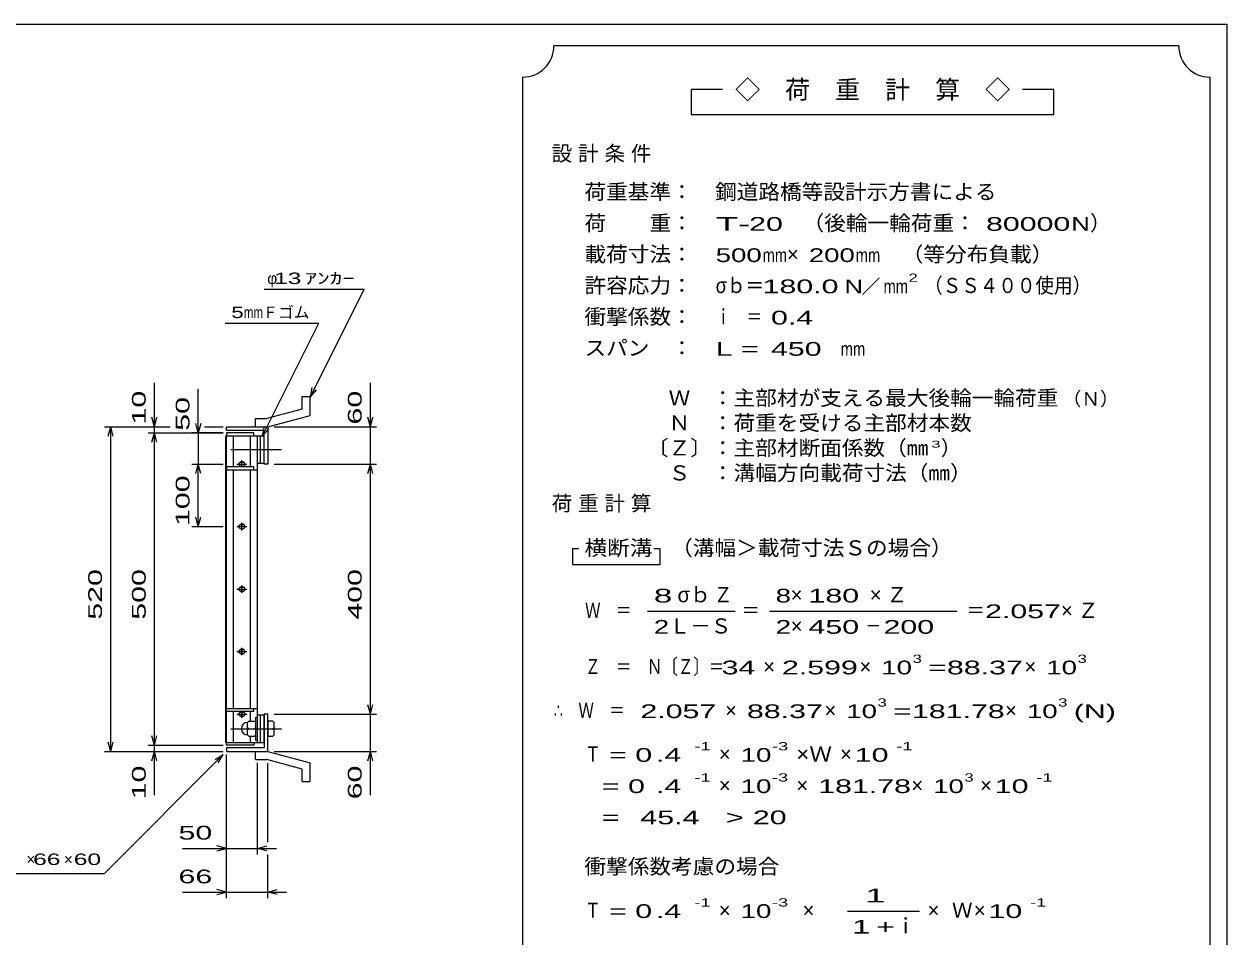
# Model space of a CAD drawing. Units: millimetres, scale not verified. Extents: x -1820 to 1731, y -1282 to 1054.
# Drawn here: x -194 to 1731, y -408 to 1054 of the extents above; entities that cross this region are included whole.
import ezdxf
from ezdxf.enums import TextEntityAlignment as Align

# ---------------------------------------------------------------- set-up
doc = ezdxf.new("R2010")
doc.units = ezdxf.units.MM
doc.header["$LTSCALE"] = 10
doc.linetypes.add('CHAIN', pattern=[18.5, 12, -1.5, 3.5, -1.5])
for name, color, linetype, lineweight in [('0_2', 150, 'Continuous', 25), ('16', 3, 'Continuous', 25), ('19', 6, 'Continuous', 25), ('22', 4, 'Continuous', 25), ('24', 2, 'Continuous', 25)]:
    doc.layers.add(name, color=color, linetype=linetype, lineweight=lineweight)
doc.styles.add('ベクトル', font='')
doc.styles.get('ベクトル').set_extended_font_data('ベクトル')

msp = doc.modelspace()

# ---------------------------------------------------------------- linework, layer by layer
at = {"layer": '0_2'}
for p, q in [((-1729, 1053.5), (1731, 1053.5)), ((1731, 1053.5), (1731, -1146.5))]:
    msp.add_line(p, q, dxfattribs=at)
at = {"layer": '16'}
for p, q in [((129.3, -96.5), (129.3, 394.5)), ((129.3, 394.5), (130, 394.5)), ((174, 399), (130, 399)), ((130, 399), (130, 394.5)), ((130, 394.5), (174, 394.5)), ((130, -96.5), (130, 394.5)), ((130, 394.5), (180, 394.5)), ((141.5, 344.5), (141.5, 394.5)), ((168.5, 344.5), (168.5, 394.5)), ((174, 394.5), (174, 399)), ((180, -96.5), (180, 394.5)), ((180, 394.5), (184.5, 394.5)), ((184.5, 350.5), (184.5, 394.5)), ((184.5, 394.5), (190.5, 394.5)), ((190.5, 350.5), (190.5, 394.5)), ((147, 349), (163, 349)), ((153, 352), (157, 352)), ((155, 344.5), (155, 355)), ((180, 350.5), (184.5, 350.5)), ((184.5, 350.5), (190.5, 350.5)), ((130, 344.5), (130, 340)), ((174, 344.5), (130, 344.5)), ((130, 340), (180, 340)), ((141.5, -42), (141.5, 340)), ((153, 346), (157, 346)), ((168.5, -42), (168.5, 340)), ((174, 340), (174, 344.5)), ((153, 252), (157, 252)), ((155, 243), (155, 255)), ((147, 249), (163, 249)), ((153, 246), (157, 246)), ((155, 143), (155, 155)), ((147, 149), (163, 149)), ((153, 152), (157, 152)), ((153, 146), (157, 146)), ((147, 49), (163, 49)), ((153, 52), (157, 52)), ((153, 46), (157, 46)), ((155, 43), (155, 55)), ((130, -46.5), (130, -42)), ((130, -42), (180, -42)), ((130, -46.5), (174, -46.5)), ((141.5, -96.5), (141.5, -46.5)), ((147, -51), (163, -51)), ((153, -48), (157, -48)), ((153, -54), (157, -54)), ((155, -57), (155, -46.5)), ((168.5, -61.5), (168.5, -46.5)), ((174, -46.5), (174, -42)), ((177, -93), (177, -56)), ((177, -56), (180, -56)), ((180, -52.5), (184.5, -52.5)), ((180, -93), (180, -56)), ((184.5, -96.5), (184.5, -52.5)), ((184.5, -52.5), (190.5, -52.5)), ((190.5, -96.5), (190.5, -52.5)), ((166, -62.5), (164, -64.5)), ((164, -84.5), (164, -64.5)), ((166, -74.5), (164, -72.5)), ((166, -74.5), (164, -76.5)), ((166, -62.5), (175, -62.5)), ((166, -74.5), (175, -74.5)), ((177, -64.5), (175, -62.5)), ((175, -74.5), (177, -72.5)), ((177, -76.5), (175, -74.5)), ((164, -84.5), (166, -86.5)), ((166, -86.5), (175, -86.5)), ((168.5, -96.5), (168.5, -87.5)), ((175, -86.5), (177, -84.5)), ((177, -93), (180, -93)), ((129.3, -96.5), (130, -96.5)), ((130, -96.5), (174, -96.5)), ((130, -101), (130, -96.5)), ((130, -96.5), (180, -96.5)), ((174, -101), (130, -101)), ((174, -96.5), (174, -101)), ((180, -96.5), (184.5, -96.5)), ((184.5, -96.5), (190.5, -96.5))]:
    msp.add_line(p, q, dxfattribs=at)
at = {"layer": '16', "linetype": 'CHAIN'}
for p, q in [((137, 372.5), (218, 372.5)), ((137, -74.5), (218, -74.5))]:
    msp.add_line(p, q, dxfattribs=at)
at = {"layer": '16'}
for centre, radius, start, end in [((153, 349), 3, 90, 270), ((155, 349), 4, 46.6, 133.4), ((157, 349), 3, 270, 90), ((155, 349), 4, 226.6, 313.4), ((153, 249), 3, 90, 270), ((155, 249), 4, 46.6, 133.4), ((157, 249), 3, 270, 90), ((155, 249), 4, 226.6, 313.4), ((153, 149), 3, 90, 270), ((155, 149), 4, 46.6, 133.4), ((155, 149), 4, 226.6, 313.4), ((157, 149), 3, 270, 90), ((153, 49), 3, 90, 270), ((155, 49), 4, 46.6, 133.4), ((155, 49), 4, 226.6, 313.4), ((157, 49), 3, 270, 90), ((153, -51), 3, 90, 270), ((155, -51), 4, 46.6, 133.4), ((155, -51), 4, 226.6, 313.4), ((157, -51), 3, 270, 90), ((164, -74.5), 10, 90, 270)]:
    msp.add_arc(centre, radius, start, end, dxfattribs=at)
at = {"layer": '19'}
for p, q in [((251.1, 457.1), (264.1, 457.1)), ((251.1, 437.1), (251.1, 457.1)), ((264.1, 427.1), (264.1, 457.1)), ((251.1, 437.1), (194.8, 422)), ((196.5, 409), (264.1, 427.1)), ((130, 403), (130, 409)), ((130, 409), (196.5, 409)), ((176.5, 422), (194.8, 422)), ((176.5, 409), (176.5, 422)), ((176.5, 409), (196.5, 409)), ((196.5, 409), (196.5, 349)), ((190.5, 403), (130, 403)), ((190.5, 349), (190.5, 403)), ((196.5, 349), (190.5, 349)), ((196.5, -51), (190.5, -51)), ((190.5, -51), (190.5, -105)), ((196.5, -111), (196.5, -51)), ((204.5, -62.5), (196.5, -62.5)), ((196.5, -62.5), (196.5, -86.5)), ((196.5, -74.5), (204.5, -74.5)), ((206.5, -64.5), (204.5, -62.5)), ((206.5, -72.5), (204.5, -74.5)), ((204.5, -74.5), (206.5, -76.5)), ((206.5, -84.5), (206.5, -64.5)), ((196.5, -86.5), (204.5, -86.5)), ((204.5, -86.5), (206.5, -84.5)), ((130, -105), (130, -111)), ((190.5, -105), (130, -105)), ((130, -111), (196.5, -111)), ((176.5, -111), (196.5, -111)), ((176.5, -124), (176.5, -111)), ((196.5, -111), (264.1, -129.1)), ((176.5, -124), (194.8, -124)), ((251.1, -139.1), (194.8, -124)), ((264.1, -159.1), (264.1, -129.1)), ((251.1, -159.1), (251.1, -139.1)), ((251.1, -159.1), (264.1, -159.1))]:
    msp.add_line(p, q, dxfattribs=at)
at = {"layer": '22'}
for p, q in [((190.5, 629), (350.5, 629)), ((264.5, 457), (350.5, 629)), ((128, 574.5), (278, 574.5)), ((188, 394.5), (278, 574.5)), ((15, 409), (15, 479)), ((85, 399), (85, 469)), ((264.5, 457), (267.5, 471.6)), ((264.5, 457), (274.5, 468)), ((360.5, 409), (360.5, 479)), ((15, 409), (11, 424)), ((15, 409), (19, 424)), ((360.5, 409), (356.5, 424)), ((360.5, 409), (364.5, 424)), ((-65, 409), (40, 409)), ((-59, 394), (-55, 409)), ((-51, 394), (-55, 409)), ((-55, -111), (-55, 409)), ((5, 409), (40, 409)), ((15, 399), (15, 409)), ((85, 399), (81, 414)), ((89, 414), (85, 399)), ((95, 409), (125, 409)), ((95, 409), (125, 409)), ((188, 394.5), (191, 409.1)), ((188, 394.5), (198, 405.5)), ((206.5, 409), (370.5, 409)), ((360.5, 349), (360.5, 409)), ((5, 399), (125, 399)), ((11, 384), (15, 399)), ((19, 384), (15, 399)), ((15, -101), (15, 399)), ((125, 399), (75, 399)), ((85, 399), (85, 349)), ((75, 349), (125, 349)), ((81, 334), (85, 349)), ((89, 334), (85, 349)), ((85, 249), (85, 349)), ((206.5, 349), (370.5, 349)), ((356.5, 334), (360.5, 349)), ((364.5, 334), (360.5, 349)), ((360.5, -51), (360.5, 349)), ((85, 249), (81, 264)), ((85, 249), (89, 264)), ((75, 249), (125, 249)), ((360.5, -51), (356.5, -36)), ((360.5, -51), (364.5, -36)), ((206.5, -51), (370.5, -51)), ((360.5, -111), (360.5, -51)), ((-55, -111), (-59, -96)), ((-55, -111), (-51, -96)), ((15, -101), (11, -86)), ((15, -101), (19, -86)), ((-65, -111), (125, -111)), ((5, -101), (125, -101)), ((5, -111), (125, -111)), ((11, -126), (15, -111)), ((15, -111), (15, -101)), ((19, -126), (15, -111)), ((15, -181), (15, -111)), ((206.5, -111), (370.5, -111)), ((356.5, -126), (360.5, -111)), ((364.5, -126), (360.5, -111)), ((360.5, -181), (360.5, -111)), ((-65, -306), (125, -116)), ((112, -124), (125, -116)), ((117, -129), (125, -116)), ((130, -276), (130, -116)), ((130, -346), (130, -116)), ((180, -276), (180, -129)), ((196.5, -256), (196.5, -129)), ((60, -266), (130, -266)), ((130, -266), (115, -262)), ((115, -270), (130, -266)), ((130, -266), (180, -266)), ((180, -266), (195, -262)), ((195, -270), (180, -266)), ((180, -266), (210, -266)), ((196.5, -346), (196.5, -276)), ((-265, -306), (-65, -306)), ((60, -336), (130, -336)), ((130, -336), (115, -332)), ((115, -340), (130, -336)), ((130, -336), (196.5, -336)), ((196.5, -336), (211.5, -332)), ((211.5, -340), (196.5, -336)), ((196.5, -336), (226.5, -336))]:
    msp.add_line(p, q, dxfattribs=at)
at = {"layer": '24', "color": 4}
for p, q in [((1654, 1018.5), (654, 1018.5)), ((604, 968.5), (604, -581.5)), ((1704, -581.5), (1704, 968.5)), ((924, 948.5), (874, 948.5)), ((874, 948.5), (874, 908.5)), ((1454, 948.5), (1404, 948.5)), ((1454, 908.5), (1454, 948.5)), ((874, 908.5), (1454, 908.5)), ((694, 213.5), (684, 213.5)), ((684, 213.5), (684, 188.5)), ((824, 213.5), (814, 213.5)), ((824, 188.5), (824, 213.5)), ((684, 188.5), (824, 188.5)), ((804, 113.5), (944, 113.5)), ((999, 113.5), (1299, 113.5)), ((1124, -366.5), (1239, -366.5))]:
    msp.add_line(p, q, dxfattribs=at)
for centre, start, end in [((604, 1018.5), 270, 0), ((1704, 1018.5), 180, 270)]:
    msp.add_arc(centre, 50, start, end, dxfattribs=at)

# ---------------------------------------------------------------- texts
at = {"layer": '22', "color": 2, "style": 'ベクトル'}
for s, height, width, p in [(' 13 ', 18.33, 1.6, (195.5, 646.5)), ('ｱﾝｶｰ', 18.33, 1.6, (255.5, 646.5)), ('5', 18.3, 1.45, (138, 592)), ('mm', 18.33, 0.75, (158, 592)), (' 50 ', 21.99, 1.65, (40, -241)), (' 66 ', 18.33, 1.6, (-190, -283.5)), (' 60 ', 18.33, 1.6, (-125, -283.5)), (' 66 ', 21.99, 1.65, (40, -311))]:
    msp.add_text(s, height=height, dxfattribs=dict(at, width=width)).set_placement(p, align=Align.MIDDLE_LEFT)
for s, height, p in [('φ', 18.3, (195.5, 646.5)), ('Ｆゴム', 18.33, (188, 592)), ('×', 18.3, (-190, -283.5)), ('×', 18.3, (-130, -283.5))]:
    msp.add_text(s, height=height, dxfattribs=at).set_placement(p, align=Align.MIDDLE_LEFT)
at = {"layer": '22', "color": 2, "style": 'ベクトル', "width": 1.65}
for s, p in [(' 10 ', (-10, 399)), (' 60 ', (335.5, 399)), (' 50 ', (60, 389)), (' 100 ', (60, 236.5)), (' 520 ', (-80, 86.5)), (' 500 ', (-10, 86.5)), (' 400 ', (335.5, 86.5)), (' 10 ', (-10, -201)), (' 60 ', (335.5, -201))]:
    msp.add_text(s, height=21.99, rotation=90, dxfattribs=at).set_placement(p, align=Align.MIDDLE_LEFT)
at = {"layer": '24', "style": 'ベクトル'}
for s, height, p in [('◇\u3000荷\u3000重\u3000計\u3000算\u3000◇', 29.33, (944, 948.5)), ('）', 24.2, (1512, 735)), ('×', 24.2, (1027, 685)), ('／', 22, (1146.5, 633.5)), ('（Ｎ）', 21.99, (1468, 453.5)), ('）', 24.2, (1273, 375)), ('σｂ', 24.19, (852, 140)), ('×', 24.2, (1033, 140)), ('Ｌ－Ｓ', 24.19, (839, 90)), ('×', 24.2, (1033, 90)), ('×', 24.2, (989, 25)), ('×', 24.2, (1143, 25)), ('×', 24.2, (1407, 25)), ('×', 24.2, (928, -45)), ('×', 24.2, (1087, -45)), ('×', 24.2, (1376, -45)), ('×', 24.2, (918, -115)), ('×', 24.2, (1112, -115)), ('×', 24.2, (918, -165)), ('×', 24.2, (1042, -165)), ('×', 24.2, (1226, -165)), ('×', 24.2, (1336, -165)), ('×', 24.2, (918, -365)), ('×', 24.2, (1052, -365)), ('×', 24.2, (1252, -365)), ('Ｗ', 24.2, (1291, -365)), ('×', 24.2, (1326, -365)), ('ｉ', 24.2, (1200.5, -390))]:
    msp.add_text(s, height=height, dxfattribs=at).set_placement(p, align=Align.MIDDLE_LEFT)
for s, height, width, p in [('荷重基準：\u3000', 24.19, 1.05, (703, 785)), ('鋼道路橋等設計示方書による', 24.19, 1.05, (912, 785)), ('荷\u3000\u3000重：\u3000', 24.19, 1.05, (703, 735)), ('（後輪一輪荷重：', 24.19, 1.05, (1052, 735)), ('T-', 21.99, 2, (913, 733.5)), (' 20 ', 21.99, 1.65, (953, 733.5)), (' 80000', 21.99, 1.65, (1332, 733.5)), ('N', 22, 1.4, (1482, 733.5)), ('載荷寸法：\u3000', 24.19, 1.05, (703, 685)), ('500', 21.99, 1.5, (913, 683.5)), ('200', 21.99, 1.5, (1062, 683.5)), ('\u3000（等分布負載）', 24.19, 1.05, (1176, 685)), ('mm', 21.99, 0.8, (988, 683.5)), ('mm', 21.99, 0.8, (1137, 683.5)), ('許容応力：\u3000', 24.19, 1.05, (703, 635)), ('σｂ＝', 24.19, 0.9, (913, 635)), ('180.0', 21.99, 1.65, (988, 633.5)), ('N', 22, 1.4, (1119, 633.5)), ('mm', 21.99, 0.8, (1181.5, 633.5)), ('2', 13.2, 1.5, (1221.5, 647.5)), ('（ＳＳ４００使用）', 24.19, 0.9, (1246.5, 635)), ('衝撃係数：\u3000', 24.19, 1.05, (703, 585)), ('ｉ\u3000＝', 24.19, 0.75, (913, 585)), (' 0.4', 21.99, 1.65, (988, 583.5)), ('スパン\u3000：\u3000', 24.19, 1.05, (703, 535)), ('L =', 21.99, 1.65, (913, 533.5)), (' 450 ', 21.99, 1.65, (988, 533.5)), ('mm', 21.99, 0.8, (1113, 533.5)), ('\u3000Ｗ\u3000：主部材が支える最大後輪一輪荷重', 24.19, 1.05, (803, 455)), ('\u3000Ｎ\u3000：荷重を受ける主部材本数', 24.19, 1.05, (803, 415)), ('〔Ｚ〕：主部材断面係数（㎜', 24.19, 1.05, (803, 375)), ('3', 11, 1.8, (1258, 381)), ('\u3000Ｓ\u3000：溝幅方向載荷寸法（㎜）', 24.19, 1.05, (803, 335)), ('\u3000（溝幅＞載荷寸法Ｓの場合）', 24.19, 1.05, (807, 215)), ('横断溝', 24.19, 1.1, (703, 215)), ('8', 22, 1.8, (814, 138.5)), ('Ｚ', 24.2, 0.9, (910, 140)), ('8', 22, 1.5, (1009, 138.5)), (' 180 ', 21.99, 1.65, (1048, 138.5)), ('Ｗ\u3000＝', 24.19, 0.75, (704, 115)), ('＝', 24.2, 0.9, (954, 115)), ('＝', 24.2, 0.9, (1314, 115)), ('2.057', 21.99, 1.65, (1344, 113.5)), ('2', 22, 1.5, (814, 88.5)), ('2', 22, 1.5, (1009, 88.5)), (' 450 ', 21.99, 1.65, (1048, 88.5)), (' 200 ', 21.99, 1.65, (1168, 88.5)), ('－', 24.2, 0.75, (1153, 90)), ('Ｚ\u3000＝\u3000Ｎ〔Ｚ〕＝', 24.19, 0.75, (704, 25)), ('3', 13.2, 1.5, (1228, 37.5)), ('3', 13.2, 1.5, (1492, 37.5)), (' 34 ', 21.99, 1.65, (909, 23.5)), ('2.599', 21.99, 1.65, (1019, 23.5)), ('10', 21.99, 1.5, (1178, 23.5)), ('=', 22, 1.7, (1253, 23.5)), ('88.37', 21.99, 1.65, (1283, 23.5)), ('10', 21.99, 1.5, (1442, 23.5)), ('∴\u3000Ｗ\u3000＝', 24.19, 0.75, (654, -45)), (' 2.057', 21.99, 1.65, (779, -46.5)), ('88.37', 21.99, 1.65, (963, -46.5)), ('10', 21.99, 1.5, (1122, -46.5)), ('3', 13.2, 1.5, (1172, -32.5)), ('181.78', 21.99, 1.65, (1227, -46.5)), ('10', 21.99, 1.5, (1411, -46.5)), ('3', 13.2, 1.5, (1461, -32.5)), ('(N)', 21.99, 1.65, (1486, -46.5)), ('=', 22, 1.7, (1197, -46.5)), ('-1', 13.2, 1.65, (879, -102.5)), ('-3', 13.2, 1.65, (1003, -102.5)), ('-1', 13.2, 1.65, (1202, -102.5)), ('Ｔ', 24.2, 0.75, (704, -115)), (' = 0', 21.99, 1.65, (729, -116.5)), (' .4 ', 21.99, 1.65, (804, -116.5)), ('10', 21.99, 1.5, (953, -116.5)), ('×Ｗ', 24.19, 1.1, (1042, -115)), (' 10 ', 21.99, 1.65, (1122, -116.5)), ('-1', 13.2, 1.65, (879, -152.5)), ('-3', 13.2, 1.65, (1003, -152.5)), ('3', 13.2, 1.5, (1311, -152.5)), ('-1', 13.2, 1.65, (1426, -152.5)), ('  = 0', 21.99, 1.65, (704, -166.5)), (' .4 ', 21.99, 1.65, (804, -166.5)), ('10', 21.99, 1.5, (953, -166.5)), ('181.78', 21.99, 1.65, (1077, -166.5)), ('10', 21.99, 1.5, (1261, -166.5)), (' 10 ', 21.99, 1.65, (1346, -166.5)), (' 45.4', 21.99, 1.65, (779, -216.5)), ('>', 22, 1.7, (929, -216.5)), (' 20 ', 21.99, 1.65, (959, -216.5)), ('  =', 21.99, 1.65, (704, -216.5)), ('衝撃係数考慮の場合', 24.19, 1.05, (703, -295)), ('-1', 13.2, 1.65, (879, -352.5)), ('-3', 13.2, 1.65, (1003, -352.5)), ('-1', 13.2, 1.65, (1416, -352.5)), ('Ｔ', 24.2, 0.75, (704, -365)), (' = 0', 21.99, 1.65, (729, -366.5)), (' .4 ', 21.99, 1.65, (804, -366.5)), ('10', 21.99, 1.5, (953, -366.5)), (' 10 ', 21.99, 1.65, (1336, -366.5))]:
    msp.add_text(s, height=height, dxfattribs=dict(at, width=width)).set_placement(p, align=Align.MIDDLE_LEFT)
at = {"layer": '24', "attachment_point": 4, "style": 'ベクトル'}
for s, insert, char_height in [('\\T1.28;設計条件', (650.5, 845), 24.19), ('\\T1.28;荷重計算', (650.5, 285), 24.19), ('\\T1.42;×Ｚ', (1159.5, 140), 24.19), ('\\T1.42;×Ｚ', (1465.5, 115), 24.19), ('\\T1.25;\\W2;\\~1\\~', (1131.5, -341.5), 21.99), ('\\T1.33;\\W1.75;1+', (1131.5, -391.5), 21.99)]:
    msp.add_mtext(s, dxfattribs=dict(at, insert=insert, char_height=char_height))

doc.saveas('drawing.dxf')
